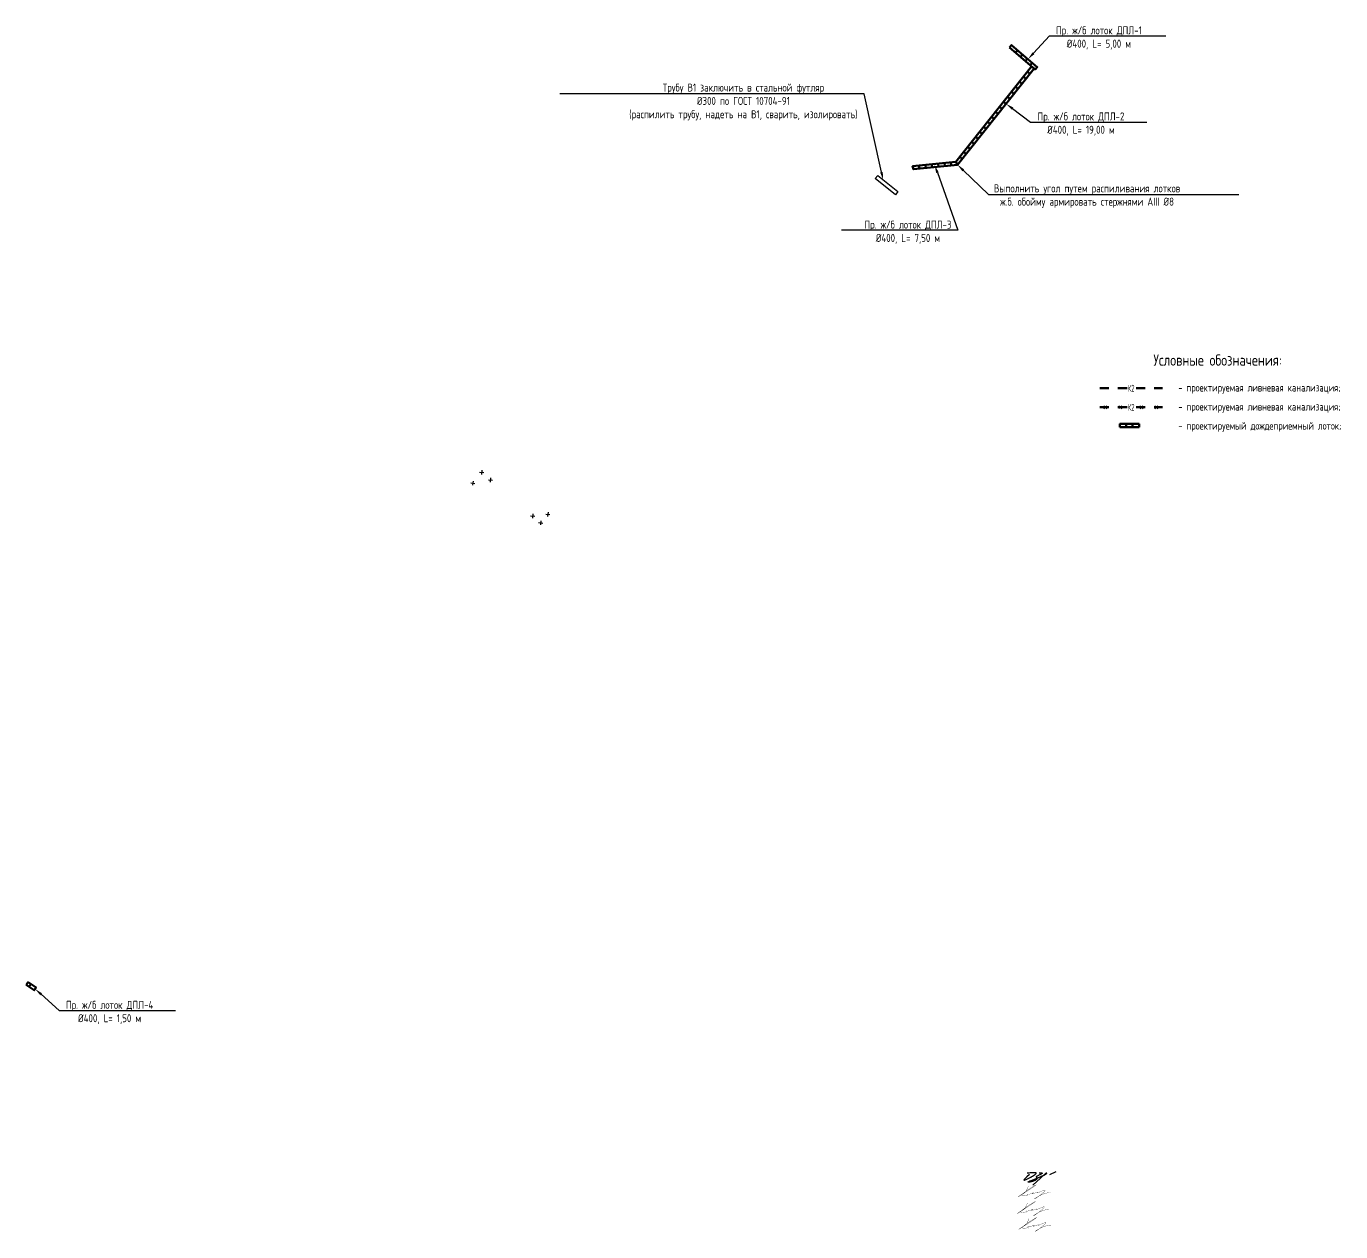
# Model space of a CAD drawing. Header units: millimetres. Extents: x 42571988 to 44740435, y 22138004 to 23263817.
# Drawn here: x 42571988 to 42777288, y 23068380 to 23256701 of the extents above; entities that cross this region are included whole.
import ezdxf
from ezdxf import colors
from ezdxf.entities.mleader import LeaderData, LeaderLine
from ezdxf.math import Vec2, Vec3

# ---------------------------------------------------------------- set-up
doc = ezdxf.new("R2010")
doc.units = ezdxf.units.MM
doc.linetypes.add('Штриховая', pattern=[2822.222232818605, 1411.1111164093, -1411.111116409305])
for name, color, linetype, lineweight in [('Text blocks_Ном._пера__28', 7, 'Continuous', 13), ('ВК_Текст', 7, 'Continuous', 25), ('Лотки К2', 30, 'Continuous', 30), ('подпись', 7, 'Continuous', 25), ('Труба К2', 7, 'Continuous', 60)]:
    doc.layers.add(name, color=color, linetype=linetype, lineweight=lineweight)
doc.layers.add('Выноски', color=7, linetype='Continuous')
doc.styles.add('GOST 2.304', font='GOST_0.TTF')
doc.styles.add('GOST_100', font='cs_gost2304.shx', dxfattribs={"width": 0.7, "height": 300})

# ---------------------------------------------------------------- blocks, each defined once
blk = doc.blocks.new('*U3')
at = {"color": 255}
blk.add_wipeout([(-200.00000000000006, 125), (199.99999999999994, 125), (199.9999999999999, -125.00000000000006), (-200.0000000000001, -125.00000000000006)], dxfattribs=at)
at = {"layer": 'ВК_Текст', "insert": (0, 0), "char_height": 250, "attachment_point": 5, "style": 'GOST_100'}
blk.add_mtext('К2', dxfattribs=at)
blk = doc.blocks.new('Косов')
at = {"layer": 'подпись', "color": 5, "lineweight": 30, "const_width": 0.07513148009015776}
blk.add_lwpolyline([(0, 0), (-0.07328898886044044, -0.1937150149605031), (-0.1397563794203052, -0.3641328199355485), (-0.2004995418305953, -0.5143439100787646), (-0.2566158462445856, -0.6474387805438937), (-0.3092026628130498, -0.7665079264847918), (-0.3593573616903996, -0.8746418430550875), (-0.4081773130269539, -0.9749310254086367), (-0.4567598869757603, -1.070465968698954), (-0.506434094245833, -1.16395799083557), (-0.5594555077707355, -1.256601700749684), (-0.6183113410436363, -1.349212530128284), (-0.6854888075556573, -1.442605910658244), (-0.7634751207976933, -1.537597274026666), (-0.8547574942615483, -1.63500205192031), (-0.961823141439254, -1.735635676026163), (-1.087159275821705, -1.840313578031214), (-1.232196190668674, -1.949572188416596), (-1.394136498312946, -2.06283193284105), (-1.569125890850955, -2.179234235757235), (-1.753310060384592, -2.297920521618266), (-1.942834699013019, -2.418032214876803), (-2.133845498833807, -2.538710739985959), (-2.322488151948392, -2.659097521398508), (-2.504908350455707, -2.778333983567336), (-2.674847880744665, -2.893545159917949), (-2.816432906361342, -2.993790519765867), (-2.91138568514566, -3.066113141399114), (-2.941428474932991, -3.097556103105944), (-2.888283533561207, -3.075162483174381), (-2.733673118867273, -2.98597535989245), (-2.459319488689516, -2.817037811548403), (-2.046944900863537, -2.555392916430264), (-1.490260853404379, -2.19603471256903), (-0.8309358050285027, -1.765761076967124), (-0.1226274546318109, -1.29932084636971), (0.5810064988913837, -0.8314628575220695), (1.226308356647905, -0.3969359471695952), (1.75962041974276, -0.03048895205745339), (2.127284989280724, 0.2331292910689626), (2.275644366369534, 0.3591699454646005), (2.169348876885579, 0.3239603392578374), (1.846280945803073, 0.14813246007202), (1.362631022866253, -0.1366055395955073), (0.7745895578216277, -0.4985455072475133), (0.1383470004134324, -0.9059792903869948), (-0.4899061996122782, -1.327198736516607), (-1.053979592510814, -1.730495693139119), (-1.497682728534755, -2.084162007757413), (-1.778595489148529, -2.363301329384626), (-1.909379080644158, -2.570264513074903), (-1.916465040521189, -2.714214215392758), (-1.826284906282808, -2.804313092902703), (-1.665270215426744, -2.849723802169251), (-1.459852505455046, -2.859608999757029), (-1.236463313868398, -2.843131342230322), (-1.021534178167485, -2.80945348615387), (-0.8365743664082856, -2.76655938966951), (-0.683404068875916, -2.71771821722939), (-0.5589212064107869, -2.665020434862754), (-0.4600236998535365, -2.610556508599416), (-0.3836094700441208, -2.556416904468506), (-0.3265764378231779, -2.504692088499723), (-0.2858225240324828, -2.457472526722427), (-0.2582456495113092, -2.416848685166201), (-0.2409497057733461, -2.384538506196805), (-0.2318624670194822, -2.360769837525936), (-0.2291176781220656, -2.345398003201581), (-0.2308490839552633, -2.338278327271723), (-0.2351904293911957, -2.339266133784463), (-0.2402754593051668, -2.348216746787671), (-0.2442379185692971, -2.364985490329559), (-0.2452115520557072, -2.389427688457886), (-0.2418676145284735, -2.420898252668849), (-0.2350274003013055, -2.456750444249906), (-0.2260497135798687, -2.493837111936728), (-0.2162933585684641, -2.529011104464871), (-0.2071171394713929, -2.559125270569893), (-0.1998798604931835, -2.581032458987465), (-0.1959403258383645, -2.59158551845303), (-0.1966573397105549, -2.587637297702145), (-0.2029241089587686, -2.567317067644581), (-0.2137714510074602, -2.533859787885831), (-0.2277645859251152, -2.491776840205716), (-0.2434687337783998, -2.445579606383944), (-0.2594491146376185, -2.399779468200109), (-0.2742709485696651, -2.35888780743403), (-0.2864994556423426, -2.327416005865416), (-0.2946998559259555, -2.309875445273974), (-0.2969990816911832, -2.309120716355551), (-0.2897709140379447, -2.321379245470894), (-0.2689508462667618, -2.341221667896889), (-0.230474371680657, -2.363218618910537), (-0.170276983580834, -2.381940733788497), (-0.08429417527122496, -2.391958647807883), (0.03153855994764854, -2.387842996245467), (0.1812857287720817, -2.364164414378251), (0.3660650047072522, -2.317628573146862), (0.5752067284893201, -2.253481286147348), (0.7950944076617361, -2.179103402639726), (1.012111549766132, -2.101875771883556), (1.21264166234937, -2.029179243138856), (1.383068252950125, -1.968394665665528), (1.509774829115486, -1.926902888723248), (1.579144898385721, -1.912084761572032), (1.583010662750439, -1.928610911074429), (1.534999101974563, -1.970311074503684), (1.454185890268946, -2.028304766736028), (1.359646701844667, -2.093711502647466), (1.270457210912127, -2.157650797114229), (1.205693091681951, -2.211242165012209), (1.184430018363628, -2.24560512121775), (1.225743665168466, -2.251859180606857), (1.342211195730442, -2.224131152077007), (1.520415731369667, -2.168577020612133), (1.740441882831419, -2.094360065217074), (1.982374260862116, -2.010643564897123), (2.226297476203854, -1.926590798657458), (2.452296139603732, -1.851365045503144), (2.640454861804301, -1.794129584439474), (2.770858253551296, -1.764047694471515), (2.830399574328794, -1.767019887128185), (2.833206678580609, -1.795895604034172), (2.800216069490489, -1.840261519337673), (2.752364250240362, -1.889704307187117), (2.71058772401534, -1.933810641730702), (2.695822993998718, -1.962167197116855), (2.729006563373787, -1.964360647494004), (2.831074935323613, -1.929977667010348), (3.015668041441813, -1.852548153736848), (3.267239526957837, -1.74137490143471), (3.562946465513505, -1.609703927787791), (3.879945930748363, -1.470781250479604), (4.195394996301729, -1.337852887194117), (4.486450735814742, -1.224164855614958), (4.730270222926492, -1.142963173425983), (4.904010531278118, -1.107493858310818), (4.990464882817378, -1.127502892461166), (4.994971092719879, -1.198736116099781), (4.928503124469444, -1.313439333957149), (4.802034941550573, -1.463858350763871), (4.62654050744527, -1.642238971250549), (4.412993785638037, -1.840827000147783), (4.172368739612693, -2.051868242186174), (3.915639332853516, -2.267608502096323), (3.65274303159913, -2.481060775397168), (3.38947131310988, -2.688306820762477), (3.130579157403645, -2.886195587654242), (2.880821544496484, -3.071576025534455), (2.644953454405822, -3.241297083865334), (2.4277298671484, -3.392207712108757), (2.233905762739596, -3.521156859727057), (2.06823612119706, -3.624993476182112), (1.935649452800817, -3.700824862479521), (1.841768388879245, -3.746791725798175), (1.792389091022187, -3.761293124860572), (1.79330772082335, -3.742728118389095), (1.850320439871666, -3.68949576510613), (1.969223409760616, -3.599995123734175), (2.155812792080724, -3.472625252995613), (2.415884748423196, -3.305785211612829), (2.752626198529015, -3.100845159682081), (3.158787094745776, -2.871059662794551), (3.624508147569486, -2.632654387915295), (4.139930067496607, -2.401855002009484), (4.695193565022691, -2.194887172042286), (5.280439350646247, -2.02797656497853), (5.885808134861236, -1.917348847783387), (6.50144062816571, -1.879229687421912)], dxfattribs=at)
blk = doc.blocks.new('Драничников')
at = {"layer": 'подпись', "color": 5, "lineweight": 30}
for points in [[(1.856487378461338, 1.954604087917232), (0.9443946431343875, 1.144106291818275), (0.3477724536323876, 0.5765809232253787), (0.01854924306553585, 0.216034698386693), (-0.09134655545642545, 0.0264743335503681), (-0.02998650882352649, -0.02809345503533223), (0.1545578160740888, 0.01633804887757151), (0.4142148523466176, 0.1237755615372862), (0.700913033103916, 0.2582257991919619), (0.974858494128398, 0.389834351016475), (1.22936818189396, 0.513302297891812), (1.466036745546944, 0.6294695936257995), (1.686458834233576, 0.7391761920262638), (1.892229097100312, 0.8432620469010885), (2.084942183293379, 0.9425671120578727), (2.266192741959344, 1.037931341304443), (2.437575422244208, 1.130194688448626), (2.600457517376867, 1.220055009849432), (2.755296896913933, 1.307641772071349), (2.902324074494459, 1.392942344229994), (3.041769563757157, 1.475944095441037), (3.173863878341308, 1.556634394820094), (3.298837531886079, 1.635000611482894), (3.416921038029955, 1.711030114545053), (3.528344910412102, 1.784710273122357), (3.633220458700748, 1.85597556450233), (3.731182176680591, 1.924548898659907), (3.821745354165728, 1.990100293742103), (3.904425280969804, 2.052299767895875), (3.978737246906803, 2.110817339268351), (4.044196541790825, 2.165323026006149), (4.100318455435854, 2.21548684625634), (4.146618277655421, 2.260978818165938), (4.182906808328426, 2.30161237304759), (4.210176887591729, 2.337774594877317), (4.229716865646424, 2.36999598079683), (4.242815092694059, 2.398807027947953), (4.250759918935955, 2.424738233472397), (4.254839694573775, 2.448320094511985), (4.256342769808839, 2.470083108208257), (4.256557494842355, 2.490557771703209), (4.256446974604387, 2.510157746458503), (4.255673332939637, 2.52882935121562), (4.253573448419957, 2.546402069036333), (4.249484199618905, 2.562705382982074), (4.242742465109131, 2.577568776114504), (4.232685123463284, 2.590821731495225), (4.218649053254353, 2.602293732185672), (4.199971133054987, 2.611814261247559), (4.175789305009857, 2.619285429327306), (4.144445765551154, 2.624899857410867), (4.104083774682408, 2.628922794069183), (4.052846592407832, 2.631619487873138), (3.988877478731069, 2.633255187393559), (3.910319693655879, 2.634095141201385), (3.815316497186359, 2.634404597867331), (3.702011149326154, 2.634448805962506), (3.566908052837789, 2.634126718412176), (3.399956181517496, 2.631872105559751), (3.189465651920159, 2.625752442103021), (2.923746580600778, 2.613835202739949), (2.591109084114009, 2.59418786216844), (2.17986327901508, 2.564877895086454), (1.678319281858307, 2.523972776191727), (1.07478720919903, 2.469539980182219)], [(5.304213564505403, 2.566545171817666), (5.525989789249252, 2.566507279164739), (5.707012465710477, 2.566242030593799), (5.851999229185139, 2.565522070187114), (5.965667714969754, 2.56412004202673), (6.052735558360496, 2.561808590194858), (6.117920394653879, 2.558360358773427), (6.165939859146079, 2.553547991844653), (6.201511587133609, 2.547144133490519), (6.228727985138221, 2.53896879360957), (6.24918054458567, 2.529031445364922), (6.26383552812672, 2.517388927735908), (6.273659198412361, 2.504098079702317), (6.279617818093811, 2.489215740243424), (6.282677649822176, 2.472798748338732), (6.283804956248332, 2.454903942967746), (6.283966000023725, 2.435588163109799), (6.283261828222408, 2.414671418663431), (6.278332625613416, 2.391026403202318), (6.26495336138953, 2.363288981219), (6.238899004743075, 2.33009501720619), (6.195944524866036, 2.290080375656601), (6.13186489095142, 2.241880921062716), (6.042435072191438, 2.184132517917192), (5.923430037778417, 2.11547103071274), (5.772778322682825, 2.035290177001627), (5.597022724986346, 1.946015086574505), (5.40485960854835, 1.85082874228226), (5.204985337228436, 1.752914126975099), (5.006096274885749, 1.655454223503966), (4.81688878538057, 1.561632014718953), (4.646059232571361, 1.474630483471003), (4.50230398031897, 1.397632612610266), (4.392159511261866, 1.333022481553826), (4.313522783159442, 1.279988555983721), (4.262130872551779, 1.236920398147845), (4.233720855978277, 1.202207570294661), (4.224029809977878, 1.17423963467246), (4.228794811090438, 1.151406153529251), (4.243752935855241, 1.132096689113666), (4.2646412608118, 1.1147008036736), (4.287841037600515, 1.097772260953604), (4.312310218264088, 1.080521630683165), (4.337650929946108, 1.062323684088312), (4.363465299790619, 1.042553192394621), (4.389355454940983, 1.020584926828008), (4.414923522540903, 0.9957936586141045), (4.439771629734309, 0.9675541589788281), (4.463501903664564, 0.9352411991479244), (4.485609108958897, 0.8983937518434573), (4.50515856017671, 0.8572075957724223), (4.5211082093615, 0.81204271113819), (4.532416008555742, 0.7632590781441877), (4.538039909802592, 0.7112166769936721), (4.536937865144864, 0.6562754878900705), (4.528067826625829, 0.5987954910364692), (4.510387746288529, 0.5391366666364092), (4.482947150086829, 0.4776558371721649), (4.445161859621066, 0.4146971942416258), (4.396539270402286, 0.3506017717214718), (4.336586777941534, 0.2857106034887238), (4.264811777750197, 0.2203647234203459), (4.180721665339775, 0.1549051653927904), (4.083823836221086, 0.08967296328324892), (3.973625685905517, 0.02500915096851486), (3.850127214393183, -0.03873892223265329), (3.715298839638763, -0.1011986452323299), (3.571603584086688, -0.1619910915006813), (3.42150447018048, -0.220737334508101), (3.267464520363887, -0.2770584477246416), (3.111946757081114, -0.3305755046202989), (2.957414202775794, -0.3809095786655234), (2.806329879892132, -0.4276817433304245), (2.660825250159974, -0.470582541948886), (2.521705532455371, -0.509580397310117), (2.389444384940703, -0.5447132020672143), (2.264515465778231, -0.5760188488730478), (2.14739243312988, -0.6035352303804871), (2.038548945158595, -0.6273002392427998), (1.938458660025958, -0.6473517681127419), (1.847595235894914, -0.6637277096434104), (1.76627444487292, -0.6764975336984662), (1.694180514852519, -0.6858570189852458), (1.630839787671107, -0.6920335214214219), (1.575778605166306, -0.6952543969249518), (1.52852330917608, -0.6957470014137357), (1.488600241537824, -0.6937386908056169), (1.455535744089389, -0.6894568210186094), (1.428856158668509, -0.6831287479704429), (1.408122562044696, -0.6749565658105325), (1.393034970715689, -0.6650413216135007), (1.383328136109867, -0.6534588006851436), (1.378736809656857, -0.6402847883314848), (1.378995742785492, -0.6255950698584911), (1.383839686925171, -0.6094654305723566), (1.393003393504841, -0.5919716557787069), (1.406221613953676, -0.5731895307836226), (1.424056422623948, -0.5529169614379157), (1.45037918556261, -0.529840335771496), (1.489888591739145, -0.5023681623591187), (1.547283330123378, -0.4689089497754821), (1.62726208968536, -0.4278712065953414), (1.734523559394802, -0.377663441393338), (1.873766428221643, -0.3166941627443975), (2.049689385135366, -0.2433718792230479), (2.26488491914472, -0.1568061134842651), (2.513520719411076, -0.05891044450368099), (2.787658275134618, 0.04770053466285162), (3.079359075515981, 0.1604122309597074), (3.38068460975478, 0.2766100513307492), (3.683696367051084, 0.3936794027205792), (3.980455836605529, 0.5090056920730603), (4.263024507617843, 0.6199743263326241), (4.5251090419722, 0.724501209585128), (4.766996792286704, 0.8226242344834986), (4.99062028386345, 0.914911790822714), (5.197912042004873, 1.00193226839724), (5.390804592012614, 1.084254057001999), (5.571230459189451, 1.16244554643157), (5.741122168837023, 1.237075126480875), (5.902412246257427, 1.308711186944436), (6.05675217957662, 1.377865278637728), (6.204669308215216, 1.444821596457928), (6.346409934417807, 1.509807496323162), (6.482220360428528, 1.573050334151048), (6.61234688849197, 1.634777465859713), (6.737035820852157, 1.695216247367), (6.856533459753791, 1.754594034590809), (6.971086107441351, 1.813138183448928), (7.08082638820008, 1.870975002784689), (7.185432214479761, 1.927826613142884), (7.284467820770828, 1.983314087993733), (7.377497441564174, 2.037058500807404), (7.464085311350459, 2.088680925054064), (7.543795664620461, 2.13780243420382), (7.616192735864956, 2.184044101726897), (7.68084075957438, 2.227027001093518), (7.737357651497859, 2.266441675637566), (7.785576052418378, 2.302256548148193), (7.825382284376474, 2.334509511278725), (7.856662669413595, 2.363238457681689), (7.879303529570734, 2.388481280010183), (7.893191186888771, 2.410275870917417), (7.898211963409153, 2.42866012305609), (7.894252181172305, 2.443671929079471), (7.881291314991586, 2.455199189888845), (7.85968145076788, 2.462529839380466), (7.829867827173189, 2.464801819698891), (7.792295682880308, 2.461153072988736), (7.747410256561921, 2.450721541394671), (7.695656786890481, 2.432645167061423), (7.637480512538446, 2.406061892133607), (7.573326672178382, 2.370109658755837), (7.496093551097147, 2.317453080854989), (7.368491621038743, 2.214863459486196), (7.145684400361802, 2.022638767487081), (6.782835407424159, 1.701076977695152), (6.235108160584218, 1.210476062947862), (5.457666178200952, 0.5111339960826058), (4.405672978632197, -0.4366512500631075), (3.034292080235446, -1.672581702652224)], [(8.980710327489533, 1.965112983677784), (11.17302765845113, 3.080672687485674)]]:
    blk.add_lwpolyline(points, dxfattribs=at)

msp = doc.modelspace()

# ---------------------------------------------------------------- linework, layer by layer
for p, q in [((42740772.74091223, 23197408.17514858), (42740292.35660223, 23196956.97324449)), ((42740306.09057613, 23197416.19670689), (42740757.29248022, 23196935.81239689)), ((42748253.58029896, 23197408.17514858), (42748733.96460896, 23196956.97324449)), ((42748720.23063505, 23197416.19670689), (42748269.02873097, 23196935.81239689)), ((42642772.38965198, 23187034.22435629), (42643428.35689793, 23186970.51238106)), ((42643128.5424128, 23187335.85673608), (42643064.83043756, 23186679.88949013)), ((42641413.0381623, 23185353.56053044), (42642069.00540825, 23185289.84855521)), ((42641769.19092312, 23185655.19291023), (42641705.47894789, 23184999.22566428)), ((42644161.7678993, 23185848.91517687), (42644817.73514525, 23185785.20320164)), ((42644517.92066012, 23186150.54755666), (42644454.20868488, 23185494.5803107)), ((42651105.95364065, 23180530.1515405), (42651042.24166542, 23179874.18429454)), ((42653123.87926188, 23180478.25083895), (42653779.84650783, 23180414.53886372)), ((42653480.0320227, 23180779.88321874), (42653416.32004747, 23180123.91597278)), ((42650749.80087983, 23180228.51916071), (42651405.76812578, 23180164.80718547)), ((42652006.43081083, 23179154.10108159), (42652662.39805678, 23179090.38910636)), ((42652362.58357165, 23179455.73346138), (42652298.87159642, 23178799.76621543))]:
    msp.add_line(p, q)
at = {"color": 6}
msp.add_lwpolyline([(42704599.77048638, 23232900.58624743), (42704985.2305981, 23233378.5765881), (42708098.93358852, 23230867.62981696), (42707736.52929088, 23230371.04684807)], close=True, dxfattribs=at)
at = {"layer": 'Лотки К2', "lineweight": 50}
for p, q in [((42729557.00419028, 23249959.78161872), (42725549.11810096, 23253366.66556182)), ((42726487.2123739, 23252573.91348936), (42726812.09848012, 23252955.20443193)), ((42727256.50219286, 23251918.42565597), (42727581.38829909, 23252299.71659854)), ((42728025.79201182, 23251262.93782257), (42728350.67811804, 23251644.22876514)), ((42728795.08183078, 23250607.44998918), (42729119.96793701, 23250988.74093176)), ((42727739.3212593, 23248823.37608913), (42728141.06424044, 23248503.9815804)), ((42728362.22279477, 23249605.67633655), (42728763.96577591, 23249286.28182782)), ((42725871.78772191, 23246475.54432125), (42726273.53070305, 23246156.14981253)), ((42726493.51818838, 23247258.77559429), (42726895.26116952, 23246939.38108556)), ((42727117.59079283, 23248040.14481609), (42727519.33377397, 23247720.75030737)), ((42724001.91204652, 23244129.57460461), (42724403.65502766, 23243810.18009588)), ((42724625.98465098, 23244910.94382641), (42725027.72763211, 23244591.54931769)), ((42725247.71511745, 23245694.17509945), (42725649.45809858, 23245374.78059072)), ((42722756.1089756, 23242564.97410977), (42723157.85195673, 23242245.57960104)), ((42723380.18158005, 23243346.34333158), (42723781.92456119, 23243026.94882285)), ((42720888.5754382, 23240217.1423419), (42721290.31841934, 23239897.74783317)), ((42721510.30590467, 23241000.37361493), (42721912.04888581, 23240680.9791062)), ((42722134.37850913, 23241781.74283674), (42722536.12149026, 23241462.34832801)), ((42719018.69976281, 23237871.17262525), (42719420.44274395, 23237551.77811652)), ((42719641.60129828, 23238653.47287267), (42720043.34427942, 23238334.07836394)), ((42720263.33176475, 23239436.7041457), (42720665.07474589, 23239117.30963698)), ((42717774.06776088, 23236305.6411048), (42718175.81074201, 23235986.24659607)), ((42718396.96929634, 23237087.94135221), (42718798.71227748, 23236768.54684349)), ((42711422.63091044, 23234946.37345591), (42711471.59501899, 23234460.25595818)), ((42712417.59643912, 23235046.59120239), (42712466.56054766, 23234560.47370467)), ((42713412.56329849, 23235146.79573768), (42713461.52740704, 23234660.67823995)), ((42714407.5294925, 23235247.00687856), (42714456.49360105, 23234760.88938083)), ((42715402.49568652, 23235347.21801945), (42715451.45979507, 23234861.10052172)), ((42716397.46188054, 23235447.42916033), (42716446.42598909, 23234961.31166261)), ((42743792.52515911, 23194578.87405883), (42743792.65288089, 23194065.63896769)), ((42744792.52503452, 23194578.37488245), (42744792.65275631, 23194065.13979131)), ((42745792.52453763, 23194579.37177127), (42745792.65225942, 23194066.13668013)), ((42572128.44414049, 23107140.89244727), (42572003.73021894, 23107229.88023587)), ((42572402.71719584, 23106653.78435751), (42572682.69444551, 23107068.0460377))]:
    msp.add_line(p, q, dxfattribs=at)
for points in [[(42725551.3553137, 23253369.29743714), (42725877.24386245, 23253751.76486048), (42729889.25775596, 23250333.25309837), (42729557.00419028, 23249959.78161872), (42725549.11810096, 23253366.66556182)], [(42717440.60366835, 23235061.48341619), (42729394.73844576, 23250097.71482022), (42729013.77206626, 23250421.55342548), (42717151.16622541, 23235523.34085738), (42717440.60366835, 23235061.48341619)], [(42717151.16622541, 23235523.34085738), (42710427.66471642, 23234846.16231502), (42710544.04802715, 23234366.82893322), (42717440.60366835, 23235061.48341619), (42717151.16622541, 23235523.34085738)], [(42745792.52528224, 23194576.37964085), (42742792.52565599, 23194577.87716999), (42742792.65300548, 23194066.13814406)], [(42742792.65300548, 23194066.13814407), (42745792.65207326, 23194066.88471278)]]:
    msp.add_lwpolyline(points, dxfattribs=at)
msp.add_lwpolyline([(42571988.45551565, 23106933.76160717), (42572268.43276532, 23107348.02328736), (42573511.21780588, 23106508.09153837), (42573231.24055622, 23106093.82985819)], close=True, dxfattribs=at)

# ---------------------------------------------------------------- block references
at = {"color": 1, "xscale": 532.4000000000002, "yscale": 532.4000000000002, "zscale": 532.4000000000002}
for p in [(42728494.18417406, 23075494.48986519), (42728351.5173724, 23072881.19370447), (42728589.29537517, 23070410.02370339)]:
    msp.add_blockref('Косов', p, dxfattribs=at)
at = {"layer": 'ВК_Текст', "xscale": 4.266666666666672, "yscale": 4.266666666666672, "zscale": 4.266666666666672}
for p in [(42744556.34093179, 23200158.668483), (42744556.34093179, 23197184.16575059)]:
    msp.add_blockref('*U3', p, dxfattribs=at)
at = {"layer": 'подпись', "color": 1, "ltscale": 100, "xscale": 448.0000000000001, "yscale": 448.0000000000001, "zscale": 448.0000000000001}
msp.add_blockref('Драничников', (42727830.00580996, 23076420.80479475), dxfattribs=at)

# ---------------------------------------------------------------- texts
at = {"layer": 'Text blocks_Ном._пера__28', "style": 'GOST 2.304'}
for s, height, p in [('Условные обозначения:', 1750, (42748034.42117596, 23203677.47975821)), ('- проектируемая ливневая канализация;', 1200, (42751928.1020846, 23199641.1241757)), ('- проектируемая ливневая канализация;', 1200, (42751928.1020846, 23196666.62144329)), ('- проектируемый дождеприемный лоток;', 1200, (42751928.1020846, 23193692.11871089))]:
    msp.add_text(s, height=height, dxfattribs=at).set_placement(p)

# ---------------------------------------------------------------- leaders
at = {"layer": 'Выноски', "color": 0, "lineweight": -2}
ml = msp.add_multileader_mtext('Standard', dxfattribs=at)
ml.set_content('{\\C0;Пр. ж/б лоток ДПЛ-1\\P%%C400, L= 5,00 м}', color=5, style='GOST 2.304')
ml.set_leader_properties(lineweight=-3)
ml.build(insert=Vec2(0, 0))
ml.multileader.update_dxf_attribs({"text_left_attachment_type": 6, "text_right_attachment_type": 6, "dogleg_length": 1, "arrow_head_size": 1250, "scale": 500})
ctx = ml.context
ctx.base_point, ctx.scale, ctx.char_height, ctx.arrow_head_size, ctx.landing_gap_size, ctx.plane_origin = Vec3(42731901.60236488, 23255192.32587335), 500, 1250, 1250, 900, Vec3(42732436.4033116, 23225945.10965081)
ctx.left_attachment, ctx.right_attachment, ctx.text_align_type = 6, 6, 1
notes = []
notes.append((ctx, [(0, (1, 1, 0), (42731801.75459921, 23255192.32587335), (1, 0), 99.84776566922665, [(1, [(42728452.09346667, 23251571.47064548)], 0, [])])]))
ctx.mtext.insert, ctx.mtext.alignment, ctx.mtext.flow_direction = Vec3(42739520.35236488, 23256692.32587335), 2, 5
ml = msp.add_multileader_mtext('Standard', dxfattribs=at)
ml.set_content('{\\C0;Трубу В1 заключить в стальной футляр\\P%%C300 по ГОСТ 10704-91\\P(распилить трубу, надеть на В1, сварить, изолировать)}', color=5, style='GOST 2.304')
ml.set_leader_properties(lineweight=-3)
ml.build(insert=Vec2(0, 0))
ml.multileader.update_dxf_attribs({"text_left_attachment_type": 6, "text_right_attachment_type": 6, "dogleg_length": 1, "arrow_head_size": 1250, "scale": 500})
ctx = ml.context
ctx.base_point, ctx.scale, ctx.char_height, ctx.arrow_head_size, ctx.landing_gap_size, ctx.plane_origin = Vec3(42665215.88974545, 23246143.85332267, 24734), 500, 1250, 1250, 900, Vec3(42712367.4717276, 23226959.50450478, 24734)
ctx.left_attachment, ctx.right_attachment, ctx.text_align_type = 6, 6, 1
notes.append((ctx, [(1, (1, 1, 0), (42702864.84465398, 23246143.85332267, 24734), (-1, 0), 99.84776566922665, [(1, [(42705824.54231988, 23232701.74033742, 24734)], 0, [])])]))
ctx.mtext.insert, ctx.mtext.alignment, ctx.mtext.flow_direction = Vec3(42683990.44331688, 23247750.10332267, 24734), 2, 5
ml = msp.add_multileader_mtext('Standard', dxfattribs=at)
ml.set_content('{\\C0;Пр. ж/б лоток ДПЛ-2\\P%%C400, L= 19,00 м}', color=5, style='GOST 2.304')
ml.set_leader_properties(lineweight=-3)
ml.build(insert=Vec2(0, 0))
ml.multileader.update_dxf_attribs({"text_left_attachment_type": 6, "text_right_attachment_type": 6, "dogleg_length": 1, "arrow_head_size": 1250, "scale": 500})
ctx = ml.context
ctx.base_point, ctx.scale, ctx.char_height, ctx.arrow_head_size, ctx.landing_gap_size, ctx.plane_origin = Vec3(42728957.59909461, 23241742.44281442), 500, 1250, 1250, 900, Vec3(42729492.40004133, 23212495.22659188)
ctx.left_attachment, ctx.right_attachment, ctx.text_align_type = 6, 6, 1
notes.append((ctx, [(0, (1, 1, 0), (42728857.75132895, 23241742.44281442), (1, 0), 99.84776566922665, [(1, [(42725027.72763211, 23244591.54931769)], 0, [])])]))
ctx.mtext.insert, ctx.mtext.alignment, ctx.mtext.flow_direction = Vec3(42736713.84909461, 23243242.44281442), 2, 5
ml = msp.add_multileader_mtext('Standard', dxfattribs=at)
ml.set_content('{\\C0;Пр. ж/б лоток ДПЛ-3\\P%%C400, L= 7,50 м}', color=5, style='GOST 2.304')
ml.set_leader_properties(lineweight=-3)
ml.build(insert=Vec2(0, 0))
ml.multileader.update_dxf_attribs({"text_left_attachment_type": 6, "text_right_attachment_type": 6, "dogleg_length": 1, "arrow_head_size": 1250, "scale": 500})
ctx = ml.context
ctx.base_point, ctx.scale, ctx.char_height, ctx.arrow_head_size, ctx.landing_gap_size, ctx.plane_origin = Vec3(42701988.07209464, 23224841.44850291, 24734), 500, 1250, 1250, 900, Vec3(42718335.99340417, 23202923.15729993, 24734)
ctx.left_attachment, ctx.right_attachment, ctx.text_align_type = 6, 6, 1
notes.append((ctx, [(1, (1, 1, 0), (42717503.99128889, 23224841.44850291, 24734), (-1, 0), 99.84776566922665, [(1, [(42713871.32099495, 23235019.48002574, 24734)], 0, [])])]))
ctx.mtext.insert, ctx.mtext.alignment, ctx.mtext.flow_direction = Vec3(42709696.10780893, 23226341.44850291, 24734), 2, 5
ml = msp.add_multileader_mtext('Standard', dxfattribs=at)
ml.set_content('{\\C0;Выполнить угол путем распиливания лотков\\Pж.б. обойму армировать стержнями АIII %%C8}', color=5, style='GOST 2.304')
ml.set_leader_properties(lineweight=-3)
ml.build(insert=Vec2(0, 0))
ml.multileader.update_dxf_attribs({"text_left_attachment_type": 6, "text_right_attachment_type": 6, "dogleg_length": 1, "arrow_head_size": 1250, "scale": 500})
ctx = ml.context
ctx.base_point, ctx.scale, ctx.char_height, ctx.arrow_head_size, ctx.landing_gap_size, ctx.plane_origin = Vec3(42722396.94420149, 23230404.37578299, 24734), 500, 1250, 1250, 900, Vec3(42742280.72206055, 23210299.99818557, 24734)
ctx.left_attachment, ctx.right_attachment, ctx.text_align_type = 6, 6, 1
notes.append((ctx, [(0, (1, 1, 0), (42722297.09643582, 23230404.37578299, 24734), (1, 0), 99.84776566922665, [(1, [(42717440.60366835, 23235061.48341619, 24734)], 0, [])])]))
ctx.mtext.insert, ctx.mtext.alignment, ctx.mtext.flow_direction = Vec3(42737671.94420149, 23232010.62578299, 24734), 2, 5
ml = msp.add_multileader_mtext('Standard', dxfattribs=at)
ml.set_content('{\\C0;Пр. ж/б лоток ДПЛ-4\\P%%C400, L= 1,50 м}', color=5, style='GOST 2.304')
ml.set_leader_properties(lineweight=-3)
ml.build(insert=Vec2(0, 0))
ml.multileader.update_dxf_attribs({"text_left_attachment_type": 6, "text_right_attachment_type": 6, "dogleg_length": 1, "arrow_head_size": 1250, "scale": 500})
ctx = ml.context
ctx.base_point, ctx.scale, ctx.char_height, ctx.arrow_head_size, ctx.landing_gap_size, ctx.plane_origin = Vec3(42577249.08798024, 23102944.89791059), 500, 1250, 1250, 900, Vec3(42593204.20631962, 23082252.12183198)
ctx.left_attachment, ctx.right_attachment, ctx.text_align_type = 6, 6, 1
notes.append((ctx, [(0, (1, 1, 0), (42577149.24021457, 23102944.89791059), (1, 0), 99.84776566922665, [(1, [(42573371.22918105, 23106300.96069828)], 0, [])])]))
ctx.mtext.insert, ctx.mtext.alignment, ctx.mtext.flow_direction = Vec3(42585002.21298024, 23104444.89791059), 2, 5
for ctx, leaders in notes:
    for number, flags, end, landing, length, lines in leaders:
        leader = LeaderData()
        leader.index, (leader.has_last_leader_line, leader.has_dogleg_vector, leader.attachment_direction) = number, flags
        leader.last_leader_point, leader.dogleg_vector, leader.dogleg_length = Vec3(end), Vec3(landing), length
        for number, points, colour, breaks in lines:
            line = LeaderLine()
            line.index, line.vertices, line.color, line.breaks = number, Vec3.list(points), colors.encode_raw_color(colour), breaks
            leader.lines.append(line)
        ctx.leaders.append(leader)

# ---------------------------------------------------------------- next in the draw order: linework, layer by layer
for p, q in [((42743098.73290757, 23197416.33634729), (42742618.34859757, 23196965.1344432)), ((42742632.08257148, 23197424.3579056), (42743083.28447556, 23196943.97359559)), ((42745927.58830362, 23197416.33634729), (42746407.97261362, 23196965.1344432)), ((42746394.23863971, 23197424.3579056), (42745943.03673562, 23196943.97359559))]:
    msp.add_line(p, q)
at = {"layer": 'Труба К2', "linetype": 'Штриховая'}
for p, q in [((42739675.6646999, 23200158.668483), (42749437.17993865, 23200158.668483)), ((42739675.6646999, 23197184.16575059), (42749437.17993865, 23197184.16575059))]:
    msp.add_line(p, q, dxfattribs=at)

doc.saveas('drawing.dxf')
